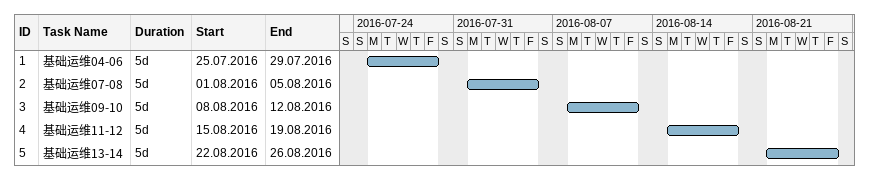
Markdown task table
| ID | Task | Duration | Start | Finish |
|---|---|---|---|---|
| 1 | 基础运维04-06 | 5d | 2016-07-25 | 2016-07-29 |
| 2 | 基础运维07-08 | 5d | 2016-08-01 | 2016-08-05 |
| 3 | 基础运维09-10 | 5d | 2016-08-08 | 2016-08-12 |
| 4 | 基础运维11-12 | 5d | 2016-08-15 | 2016-08-19 |
| 5 | 基础运维13-14 | 5d | 2016-08-22 | 2016-08-26 |
